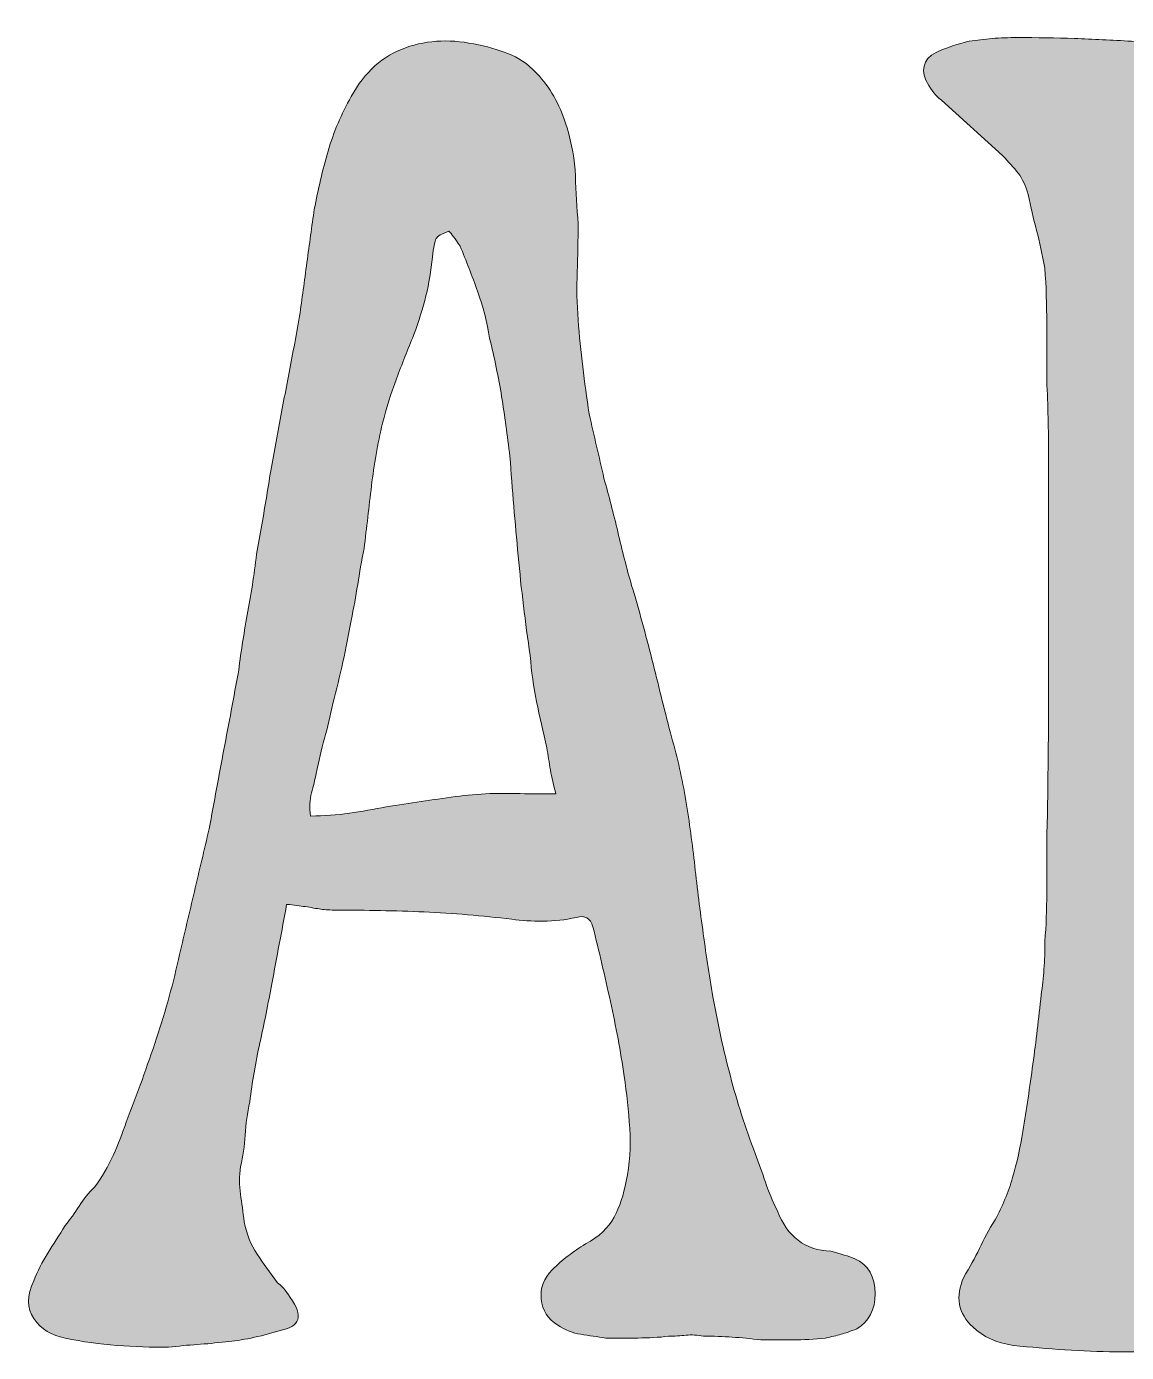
# Model space of a CAD drawing. Header units: inches. Extents: x 0.13 to 5.87, y -5.52 to -0.43.
# Drawn here: x 2.261 to 3, y -2.872 to -1.982 of the extents above; entities that cross this region are included whole.
import ezdxf

# ---------------------------------------------------------------- set-up
doc = ezdxf.new("R2010")
doc.units = ezdxf.units.IN
doc.header["$MEASUREMENT"] = 0
doc.layers.add('Layer 1', color=7, linetype='Continuous')

# ---------------------------------------------------------------- blocks, each defined once
blk = doc.blocks.new('block 4')
at = {"layer": 'Layer 1', "true_color": 0x231f20}
h = blk.add_hatch(color=250, dxfattribs=at)
h.dxf.hatch_style = 2
edge = h.paths.add_edge_path()
edge.add_spline(control_points=[(3.03027, -2.22319), (3.02944, -2.22734), (3.02901, -2.23353), (3.02901, -2.24178), (3.02901, -2.27814), (3.02901, -2.31427), (3.02901, -2.3502), (3.02901, -2.38614), (3.02944, -2.42228), (3.03027, -2.45863), (3.03027, -2.48259), (3.03088, -2.50613), (3.03211, -2.52925), (3.03337, -2.55239), (3.03479, -2.57593), (3.03645, -2.59988), (3.03645, -2.60815), (3.03666, -2.61619), (3.03709, -2.62404), (3.03749, -2.63191), (3.03728, -2.64036), (3.03645, -2.64944), (3.03562, -2.65936), (3.03602, -2.66908), (3.0377, -2.67856), (3.03933, -2.68807), (3.04099, -2.69777), (3.04265, -2.70767), (3.04431, -2.72174), (3.04637, -2.73537), (3.04886, -2.74856), (3.05132, -2.7618), (3.0538, -2.77541), (3.05629, -2.78945), (3.05792, -2.79442), (3.06041, -2.79814), (3.06372, -2.8006), (3.06784, -2.80475), (3.07239, -2.80908), (3.07734, -2.81362), (3.08231, -2.81817), (3.08683, -2.8225), (3.09098, -2.82662), (3.09509, -2.83077), (3.09798, -2.83406), (3.09964, -2.83654), (3.10461, -2.84398), (3.10379, -2.85061), (3.09718, -2.85636), (3.09138, -2.8605), (3.0856, -2.86318), (3.07982, -2.86441), (3.07405, -2.86567), (3.06824, -2.86671), (3.06247, -2.86751), (3.03851, -2.87083), (3.01519, -2.87227), (2.99248, -2.87184), (2.96975, -2.87144), (2.9468, -2.87), (2.9237, -2.86751), (2.91212, -2.86588), (2.90305, -2.86176), (2.89645, -2.85513), (2.88653, -2.84604), (2.88447, -2.83488), (2.89024, -2.82167), (2.89436, -2.81507), (2.89786, -2.80865), (2.90078, -2.80247), (2.90367, -2.79627), (2.90717, -2.78988), (2.91132, -2.78327), (2.91626, -2.77418), (2.92017, -2.76468), (2.92308, -2.75476), (2.92597, -2.74484), (2.92822, -2.73452), (2.9299, -2.72379), (2.93236, -2.70893), (2.93464, -2.69384), (2.93672, -2.67856), (2.93875, -2.66329), (2.94063, -2.64779), (2.94228, -2.63209), (2.94309, -2.62633), (2.94373, -2.62054), (2.94416, -2.61475), (2.94456, -2.60897), (2.94477, -2.60278), (2.94477, -2.59616), (2.94557, -2.58544), (2.946, -2.57469), (2.946, -2.56394), (2.946, -2.55322), (2.946, -2.54206), (2.946, -2.53048), (2.9468, -2.4958), (2.94723, -2.4609), (2.94723, -2.42579), (2.94723, -2.39069), (2.94723, -2.35577), (2.94723, -2.32109), (2.94723, -2.30373), (2.94723, -2.2866), (2.94723, -2.26966), (2.94723, -2.25273), (2.9468, -2.236), (2.946, -2.21948), (2.946, -2.20627), (2.946, -2.19346), (2.946, -2.18106), (2.946, -2.16868), (2.94557, -2.15628), (2.94477, -2.14389), (2.94309, -2.13481), (2.94124, -2.12635), (2.93918, -2.1185), (2.93712, -2.11065), (2.93525, -2.1026), (2.93362, -2.09433), (2.93194, -2.08856), (2.92969, -2.0838), (2.9268, -2.08008), (2.92389, -2.07636), (2.92038, -2.07245), (2.91626, -2.06831), (2.91626, -2.06831), (2.87537, -2.03114), (2.87537, -2.03114), (2.87289, -2.0295), (2.87, -2.02618), (2.86671, -2.02122), (2.86091, -2.01131), (2.86256, -2.00388), (2.87166, -1.99892), (2.87909, -1.99563), (2.88653, -1.99315), (2.89396, -1.99148), (2.89891, -1.99067), (2.90407, -1.99005), (2.90944, -1.98962), (2.91482, -1.98922), (2.92038, -1.98901), (2.92619, -1.98901), (2.93937, -1.98901), (2.95221, -1.98922), (2.96459, -1.98962), (2.97697, -1.99005), (2.98978, -1.99067), (3.00299, -1.99148), (3.01457, -1.99148), (3.02529, -1.99315), (3.03522, -1.99644), (3.04514, -1.99976), (3.05503, -2.00388), (3.06495, -2.00884), (3.06495, -2.0105), (3.06576, -2.01131), (3.06744, -2.01131), (3.07651, -2.01793), (3.07691, -2.02454), (3.06867, -2.03114), (3.06204, -2.03609), (3.05629, -2.04105), (3.05132, -2.04601), (3.04637, -2.05096), (3.04265, -2.05716), (3.04016, -2.0646), (3.03273, -2.08194), (3.0323, -2.09928), (3.03893, -2.11664), (3.05049, -2.14224), (3.0633, -2.16662), (3.07734, -2.18974), (3.09138, -2.21287), (3.10542, -2.23642), (3.11948, -2.26037), (3.12938, -2.27689), (3.13909, -2.29342), (3.14861, -2.30994), (3.15807, -2.32646), (3.16738, -2.34298), (3.17647, -2.35949), (3.19214, -2.38594), (3.20744, -2.41196), (3.22231, -2.43755), (3.23718, -2.46317), (3.25288, -2.48878), (3.2694, -2.51438), (3.28096, -2.53339), (3.29272, -2.55217), (3.30473, -2.57076), (3.31669, -2.58935), (3.32888, -2.60815), (3.34126, -2.62713), (3.34209, -2.6288), (3.34292, -2.63045), (3.34375, -2.63209), (3.34455, -2.63376), (3.34581, -2.63541), (3.34747, -2.63705), (3.35158, -2.63045), (3.35386, -2.62426), (3.35429, -2.61847), (3.35469, -2.61269), (3.3553, -2.6065), (3.35613, -2.59988), (3.35862, -2.57262), (3.35985, -2.54578), (3.35985, -2.51933), (3.35985, -2.50446), (3.35942, -2.48959), (3.35862, -2.47473), (3.35779, -2.45986), (3.35656, -2.44541), (3.3549, -2.43136), (3.35324, -2.41485), (3.3518, -2.39874), (3.35057, -2.38304), (3.34934, -2.36735), (3.34747, -2.35124), (3.34498, -2.33471), (3.34332, -2.32316), (3.3423, -2.31117), (3.3419, -2.29878), (3.34148, -2.28639), (3.34169, -2.27442), (3.34252, -2.26284), (3.34332, -2.25046), (3.34394, -2.23828), (3.34436, -2.2263), (3.34477, -2.21433), (3.34581, -2.20255), (3.34747, -2.19098), (3.34912, -2.17611), (3.34974, -2.16125), (3.34934, -2.14638), (3.34891, -2.13151), (3.34747, -2.11664), (3.34498, -2.10177), (3.34083, -2.07203), (3.32765, -2.04808), (3.30535, -2.0299), (3.30037, -2.02494), (3.29665, -2.02082), (3.29419, -2.0175), (3.28508, -2.00842), (3.28633, -2.0014), (3.29791, -1.99644), (3.30781, -1.99067), (3.31939, -1.98653), (3.3326, -1.98405), (3.34912, -1.9824), (3.36522, -1.98157), (3.38092, -1.98157), (3.39659, -1.98157), (3.41232, -1.98323), (3.42802, -1.98653), (3.43957, -1.98901), (3.44949, -1.99294), (3.45775, -1.9983), (3.46599, -2.00368), (3.47219, -2.01214), (3.47634, -2.02371), (3.48209, -2.03693), (3.47963, -2.04724), (3.46891, -2.05467), (3.46476, -2.05882), (3.46, -2.06211), (3.45465, -2.0646), (3.44928, -2.06707), (3.44411, -2.06954), (3.43917, -2.07203), (3.43834, -2.07286), (3.43625, -2.0741), (3.43296, -2.07575), (3.41478, -2.08484), (3.40571, -2.09928), (3.40571, -2.11911), (3.40571, -2.1282), (3.40571, -2.13708), (3.40571, -2.14575), (3.40571, -2.15443), (3.40611, -2.16332), (3.40694, -2.1724), (3.4086, -2.18892), (3.40983, -2.20522), (3.41066, -2.22134), (3.41146, -2.23745), (3.41189, -2.25376), (3.41189, -2.27028), (3.41189, -2.27028), (3.41189, -2.73369), (3.41189, -2.73369), (3.41189, -2.74444), (3.41232, -2.75476), (3.41315, -2.76468), (3.41395, -2.77458), (3.41644, -2.7845), (3.42058, -2.79442), (3.42221, -2.79937), (3.4243, -2.80432), (3.42676, -2.80929), (3.42925, -2.81424), (3.43173, -2.81919), (3.43419, -2.82416), (3.43502, -2.82582), (3.43585, -2.82766), (3.43668, -2.82972), (3.43748, -2.83181), (3.43874, -2.83406), (3.4404, -2.83654), (3.44863, -2.85307), (3.44411, -2.86339), (3.42676, -2.86751), (3.42261, -2.86834), (3.41809, -2.86898), (3.41315, -2.86938), (3.40817, -2.86981), (3.40363, -2.87), (3.39951, -2.87), (3.39207, -2.87), (3.38464, -2.86981), (3.3772, -2.86938), (3.36977, -2.86898), (3.36234, -2.86834), (3.3549, -2.86751), (3.33672, -2.86588), (3.32102, -2.86133), (3.30781, -2.8539), (3.29871, -2.84892), (3.29211, -2.8417), (3.28799, -2.83221), (3.28384, -2.82272), (3.28304, -2.81258), (3.2855, -2.80186), (3.28716, -2.79359), (3.29005, -2.78595), (3.29419, -2.77891), (3.29831, -2.77191), (3.30243, -2.76468), (3.30658, -2.75725), (3.32062, -2.73246), (3.32102, -2.7081), (3.30781, -2.68414), (3.29377, -2.65936), (3.27973, -2.63457), (3.26569, -2.60979), (3.25162, -2.58501), (3.23718, -2.56022), (3.22231, -2.53544), (3.20744, -2.51067), (3.19236, -2.48588), (3.17709, -2.4611), (3.16179, -2.43632), (3.14591, -2.41196), (3.12938, -2.388), (3.11285, -2.36156), (3.09697, -2.33514), (3.0817, -2.30869), (3.0664, -2.28227), (3.05132, -2.25583), (3.03645, -2.22939), (3.03645, -2.22939), (3.03273, -2.22195), (3.03273, -2.22195), (3.03107, -2.22195), (3.03027, -2.22238), (3.03027, -2.22319)], knot_values=[0, 0, 0, 0, 1, 1, 1, 2, 2, 2, 3, 3, 3, 4, 4, 4, 5, 5, 5, 6, 6, 6, 7, 7, 7, 8, 8, 8, 9, 9, 9, 10, 10, 10, 11, 11, 11, 12, 12, 12, 13, 13, 13, 14, 14, 14, 15, 15, 15, 16, 16, 16, 17, 17, 17, 18, 18, 18, 19, 19, 19, 20, 20, 20, 21, 21, 21, 22, 22, 22, 23, 23, 23, 24, 24, 24, 25, 25, 25, 26, 26, 26, 27, 27, 27, 28, 28, 28, 29, 29, 29, 30, 30, 30, 31, 31, 31, 32, 32, 32, 33, 33, 33, 34, 34, 34, 35, 35, 35, 36, 36, 36, 37, 37, 37, 38, 38, 38, 39, 39, 39, 40, 40, 40, 41, 41, 41, 42, 42, 42, 43, 43, 43, 44, 44, 44, 45, 45, 45, 46, 46, 46, 47, 47, 47, 48, 48, 48, 49, 49, 49, 50, 50, 50, 51, 51, 51, 52, 52, 52, 53, 53, 53, 54, 54, 54, 55, 55, 55, 56, 56, 56, 57, 57, 57, 58, 58, 58, 59, 59, 59, 60, 60, 60, 61, 61, 61, 62, 62, 62, 63, 63, 63, 64, 64, 64, 65, 65, 65, 66, 66, 66, 67, 67, 67, 68, 68, 68, 69, 69, 69, 70, 70, 70, 71, 71, 71, 72, 72, 72, 73, 73, 73, 74, 74, 74, 75, 75, 75, 76, 76, 76, 77, 77, 77, 78, 78, 78, 79, 79, 79, 80, 80, 80, 81, 81, 81, 82, 82, 82, 83, 83, 83, 84, 84, 84, 85, 85, 85, 86, 86, 86, 87, 87, 87, 88, 88, 88, 89, 89, 89, 90, 90, 90, 91, 91, 91, 92, 92, 92, 93, 93, 93, 94, 94, 94, 95, 95, 95, 96, 96, 96, 97, 97, 97, 98, 98, 98, 99, 99, 99, 100, 100, 100, 101, 101, 101, 102, 102, 102, 103, 103, 103, 104, 104, 104, 105, 105, 105, 106, 106, 106, 107, 107, 107, 108, 108, 108, 109, 109, 109, 110, 110, 110, 111, 111, 111, 112, 112, 112, 113, 113, 113, 114, 114, 114, 115, 115, 115, 116, 116, 116, 117, 117, 117, 118, 118, 118, 119, 119, 119, 120, 120, 120, 121, 121, 121, 122, 122, 122, 123, 123, 123, 123], degree=3, periodic=1)
h = blk.add_hatch(color=250, dxfattribs=at)
h.dxf.hatch_style = 2
edge = h.paths.add_edge_path()
edge.add_spline(control_points=[(2.43551, -2.57137), (2.43382, -2.58048), (2.43219, -2.58935), (2.43053, -2.59802), (2.42888, -2.60669), (2.42724, -2.61558), (2.42559, -2.62466), (2.4231, -2.63788), (2.42042, -2.65111), (2.41754, -2.66431), (2.41462, -2.67753), (2.41237, -2.69077), (2.41072, -2.70395), (2.40906, -2.71139), (2.40802, -2.71882), (2.40761, -2.72626), (2.40719, -2.73369), (2.40617, -2.74072), (2.40451, -2.74733), (2.40368, -2.75396), (2.40368, -2.76014), (2.40451, -2.76591), (2.40534, -2.77169), (2.40617, -2.7779), (2.407, -2.7845), (2.40866, -2.79276), (2.41152, -2.79999), (2.41566, -2.80619), (2.41981, -2.81237), (2.42436, -2.81879), (2.4293, -2.82539), (2.43179, -2.82705), (2.43468, -2.83034), (2.43797, -2.83531), (2.44706, -2.84769), (2.44457, -2.85513), (2.43053, -2.85762), (2.41732, -2.86176), (2.40534, -2.86422), (2.39462, -2.86505), (2.38799, -2.86588), (2.38159, -2.86649), (2.37542, -2.8669), (2.36921, -2.86732), (2.36279, -2.86794), (2.35619, -2.86877), (2.34461, -2.86877), (2.33306, -2.86834), (2.3215, -2.86751), (2.30992, -2.86671), (2.29837, -2.86505), (2.28682, -2.86256), (2.2777, -2.86091), (2.27069, -2.85657), (2.26574, -2.84954), (2.2608, -2.84253), (2.2608, -2.83406), (2.26574, -2.82416), (2.26823, -2.81756), (2.27133, -2.81135), (2.27505, -2.80557), (2.27877, -2.7998), (2.28267, -2.79359), (2.28682, -2.78699), (2.29011, -2.78284), (2.29321, -2.77851), (2.2961, -2.77396), (2.29899, -2.76944), (2.30249, -2.76511), (2.30663, -2.76097), (2.31158, -2.75436), (2.31573, -2.74733), (2.31902, -2.73989), (2.3223, -2.73246), (2.32522, -2.72502), (2.32771, -2.71759), (2.33514, -2.6986), (2.34196, -2.6798), (2.34814, -2.66122), (2.35434, -2.64263), (2.35948, -2.62384), (2.36362, -2.60483), (2.36691, -2.5908), (2.37023, -2.57676), (2.37354, -2.56271), (2.37683, -2.54867), (2.38015, -2.53463), (2.38347, -2.52058), (2.38676, -2.50242), (2.39007, -2.48465), (2.39336, -2.46729), (2.39665, -2.44995), (2.39997, -2.43219), (2.40328, -2.41402), (2.40494, -2.40081), (2.407, -2.38758), (2.40949, -2.37436), (2.41195, -2.36116), (2.41401, -2.34752), (2.41566, -2.33347), (2.41815, -2.32027), (2.42042, -2.30726), (2.42248, -2.29444), (2.42454, -2.28164), (2.42682, -2.26863), (2.4293, -2.25541), (2.43179, -2.24221), (2.43425, -2.2292), (2.43674, -2.21638), (2.43922, -2.20358), (2.44169, -2.19017), (2.44417, -2.17611), (2.44583, -2.16455), (2.44746, -2.15257), (2.44912, -2.14017), (2.45078, -2.12779), (2.45241, -2.11582), (2.45409, -2.10424), (2.45655, -2.09103), (2.45966, -2.07802), (2.46337, -2.06521), (2.46709, -2.05241), (2.47225, -2.04023), (2.47886, -2.02865), (2.48795, -2.01214), (2.50012, -2.0012), (2.51542, -1.99583), (2.53069, -1.99047), (2.54703, -1.98984), (2.56435, -1.99397), (2.57262, -1.99563), (2.58005, -1.9979), (2.58666, -2.00077), (2.59326, -2.00368), (2.59947, -2.00842), (2.60524, -2.01503), (2.61351, -2.02412), (2.61969, -2.03569), (2.62383, -2.04973), (2.62712, -2.06046), (2.62899, -2.07122), (2.62942, -2.08194), (2.62982, -2.09269), (2.63044, -2.10343), (2.63127, -2.11415), (2.63127, -2.1249), (2.63105, -2.13564), (2.63065, -2.14638), (2.63022, -2.15711), (2.63044, -2.16786), (2.63127, -2.17859), (2.63209, -2.18934), (2.63314, -2.19986), (2.63437, -2.21018), (2.63562, -2.22052), (2.63704, -2.23106), (2.6387, -2.24178), (2.64036, -2.24922), (2.64199, -2.25645), (2.64367, -2.26347), (2.64531, -2.27049), (2.64696, -2.27771), (2.64862, -2.28514), (2.65191, -2.29672), (2.65501, -2.30869), (2.65793, -2.32109), (2.66079, -2.33347), (2.66389, -2.34546), (2.66721, -2.35702), (2.67216, -2.37354), (2.6767, -2.39007), (2.68085, -2.40658), (2.68496, -2.42311), (2.68908, -2.43963), (2.69323, -2.45614), (2.69735, -2.47019), (2.70066, -2.48445), (2.70315, -2.49889), (2.70561, -2.51336), (2.70767, -2.52801), (2.70933, -2.54288), (2.71099, -2.55775), (2.71283, -2.57283), (2.71492, -2.5881), (2.71698, -2.6034), (2.71925, -2.61847), (2.72174, -2.63334), (2.72503, -2.65151), (2.72896, -2.66927), (2.7335, -2.68662), (2.73802, -2.70395), (2.74361, -2.72131), (2.75022, -2.73866), (2.7527, -2.74527), (2.75498, -2.75166), (2.75704, -2.75787), (2.7591, -2.76404), (2.7618, -2.77046), (2.76509, -2.77707), (2.77169, -2.79442), (2.78367, -2.80352), (2.80103, -2.80432), (2.80763, -2.806), (2.81298, -2.80763), (2.81713, -2.80929), (2.82622, -2.81344), (2.83077, -2.82127), (2.83077, -2.83283), (2.83077, -2.84358), (2.82662, -2.85141), (2.81839, -2.85636), (2.81424, -2.85804), (2.81074, -2.85927), (2.80785, -2.86008), (2.80493, -2.86091), (2.80143, -2.86176), (2.79731, -2.86256), (2.78988, -2.86339), (2.78263, -2.86379), (2.77562, -2.86379), (2.76859, -2.86379), (2.76137, -2.86379), (2.75393, -2.86379), (2.74733, -2.86299), (2.74094, -2.86238), (2.73473, -2.86195), (2.72856, -2.86155), (2.72214, -2.86133), (2.71553, -2.86133), (2.71139, -2.8605), (2.70748, -2.86029), (2.70377, -2.86069), (2.70005, -2.86112), (2.69612, -2.86133), (2.692, -2.86133), (2.68537, -2.86216), (2.67855, -2.86256), (2.67154, -2.86256), (2.66451, -2.86256), (2.65729, -2.86256), (2.64985, -2.86256), (2.64408, -2.86176), (2.63849, -2.86091), (2.63314, -2.86008), (2.62776, -2.85927), (2.6226, -2.85719), (2.61765, -2.8539), (2.61102, -2.84975), (2.6073, -2.84398), (2.6065, -2.83654), (2.60567, -2.82911), (2.60813, -2.8225), (2.61394, -2.81673), (2.61723, -2.81344), (2.62076, -2.81033), (2.62447, -2.80742), (2.62819, -2.80453), (2.63209, -2.80186), (2.63624, -2.79937), (2.64531, -2.79442), (2.65172, -2.78843), (2.65544, -2.7814), (2.65916, -2.77439), (2.66183, -2.76634), (2.66349, -2.75725), (2.66598, -2.74567), (2.66678, -2.7339), (2.66598, -2.72192), (2.66515, -2.70997), (2.66389, -2.6982), (2.66226, -2.68662), (2.65977, -2.6701), (2.65667, -2.65337), (2.65295, -2.63643), (2.64924, -2.61951), (2.64531, -2.60278), (2.64119, -2.58624), (2.63953, -2.58048), (2.63581, -2.57841), (2.63004, -2.58005), (2.6226, -2.58172), (2.61517, -2.58253), (2.60773, -2.58253), (2.6003, -2.58253), (2.59326, -2.58212), (2.58666, -2.5813), (2.56684, -2.57881), (2.54721, -2.57716), (2.52782, -2.57633), (2.50838, -2.57552), (2.48878, -2.57509), (2.46896, -2.57509), (2.46482, -2.57509), (2.46131, -2.5749), (2.45843, -2.57448), (2.45551, -2.57407), (2.45201, -2.57345), (2.44789, -2.57262), (2.44623, -2.57262), (2.44436, -2.57243), (2.44233, -2.572), (2.44024, -2.57159), (2.43797, -2.57137), (2.43551, -2.57137)], knot_values=[0, 0, 0, 0, 1, 1, 1, 2, 2, 2, 3, 3, 3, 4, 4, 4, 5, 5, 5, 6, 6, 6, 7, 7, 7, 8, 8, 8, 9, 9, 9, 10, 10, 10, 11, 11, 11, 12, 12, 12, 13, 13, 13, 14, 14, 14, 15, 15, 15, 16, 16, 16, 17, 17, 17, 18, 18, 18, 19, 19, 19, 20, 20, 20, 21, 21, 21, 22, 22, 22, 23, 23, 23, 24, 24, 24, 25, 25, 25, 26, 26, 26, 27, 27, 27, 28, 28, 28, 29, 29, 29, 30, 30, 30, 31, 31, 31, 32, 32, 32, 33, 33, 33, 34, 34, 34, 35, 35, 35, 36, 36, 36, 37, 37, 37, 38, 38, 38, 39, 39, 39, 40, 40, 40, 41, 41, 41, 42, 42, 42, 43, 43, 43, 44, 44, 44, 45, 45, 45, 46, 46, 46, 47, 47, 47, 48, 48, 48, 49, 49, 49, 50, 50, 50, 51, 51, 51, 52, 52, 52, 53, 53, 53, 54, 54, 54, 55, 55, 55, 56, 56, 56, 57, 57, 57, 58, 58, 58, 59, 59, 59, 60, 60, 60, 61, 61, 61, 62, 62, 62, 63, 63, 63, 64, 64, 64, 65, 65, 65, 66, 66, 66, 67, 67, 67, 68, 68, 68, 69, 69, 69, 70, 70, 70, 71, 71, 71, 72, 72, 72, 73, 73, 73, 74, 74, 74, 75, 75, 75, 76, 76, 76, 77, 77, 77, 78, 78, 78, 79, 79, 79, 80, 80, 80, 81, 81, 81, 82, 82, 82, 83, 83, 83, 84, 84, 84, 85, 85, 85, 86, 86, 86, 87, 87, 87, 88, 88, 88, 89, 89, 89, 90, 90, 90, 91, 91, 91, 92, 92, 92, 93, 93, 93, 94, 94, 94, 95, 95, 95, 96, 96, 96, 97, 97, 97, 98, 98, 98, 99, 99, 99, 100, 100, 100, 101, 101, 101, 101], degree=3, periodic=1)
edge = h.paths.add_edge_path()
edge.add_spline(control_points=[(2.6164, -2.49703), (2.61474, -2.49127), (2.61351, -2.48588), (2.61268, -2.48093), (2.61185, -2.47597), (2.61102, -2.47101), (2.61022, -2.46606), (2.60773, -2.45532), (2.60546, -2.44499), (2.6034, -2.43508), (2.60131, -2.42517), (2.59987, -2.41485), (2.59907, -2.4041), (2.59575, -2.38179), (2.59305, -2.35949), (2.59102, -2.33719), (2.58893, -2.31488), (2.58709, -2.29258), (2.58543, -2.27028), (2.58377, -2.25625), (2.5819, -2.24282), (2.57987, -2.23001), (2.57778, -2.21722), (2.57508, -2.20421), (2.57179, -2.19098), (2.57013, -2.18025), (2.56746, -2.16972), (2.56374, -2.15939), (2.56002, -2.14906), (2.55609, -2.13894), (2.55197, -2.12902), (2.54866, -2.12407), (2.5462, -2.12077), (2.54454, -2.11911), (2.53959, -2.12077), (2.53668, -2.12243), (2.53587, -2.12407), (2.53504, -2.12573), (2.53419, -2.12986), (2.53339, -2.13645), (2.53256, -2.14556), (2.53111, -2.15423), (2.52905, -2.16248), (2.52697, -2.17075), (2.52429, -2.17942), (2.521, -2.1885), (2.51686, -2.19842), (2.51295, -2.20833), (2.50924, -2.21823), (2.50552, -2.22816), (2.50242, -2.23806), (2.49993, -2.24797), (2.49661, -2.26203), (2.49415, -2.27607), (2.4925, -2.29011), (2.49084, -2.30416), (2.48918, -2.3182), (2.48755, -2.33224), (2.48586, -2.3405), (2.48445, -2.34855), (2.48322, -2.3564), (2.48196, -2.36425), (2.48052, -2.37231), (2.47886, -2.38056), (2.4772, -2.38966), (2.47535, -2.39895), (2.4733, -2.40844), (2.47121, -2.41795), (2.46896, -2.42724), (2.46648, -2.43632), (2.46482, -2.44459), (2.46295, -2.45242), (2.46091, -2.45986), (2.45883, -2.46729), (2.45698, -2.47515), (2.45532, -2.4834), (2.45449, -2.48755), (2.45348, -2.49188), (2.45222, -2.49641), (2.45099, -2.50096), (2.45078, -2.50613), (2.45161, -2.5119), (2.4607, -2.5119), (2.46936, -2.51128), (2.47763, -2.51004), (2.48586, -2.50881), (2.49415, -2.50736), (2.50242, -2.50571), (2.51809, -2.50323), (2.53357, -2.50096), (2.54887, -2.49889), (2.56414, -2.49684), (2.57965, -2.49621), (2.59535, -2.49703), (2.59535, -2.49703), (2.6164, -2.49703), (2.6164, -2.49703)], knot_values=[0, 0, 0, 0, 1, 1, 1, 2, 2, 2, 3, 3, 3, 4, 4, 4, 5, 5, 5, 6, 6, 6, 7, 7, 7, 8, 8, 8, 9, 9, 9, 10, 10, 10, 11, 11, 11, 12, 12, 12, 13, 13, 13, 14, 14, 14, 15, 15, 15, 16, 16, 16, 17, 17, 17, 18, 18, 18, 19, 19, 19, 20, 20, 20, 21, 21, 21, 22, 22, 22, 23, 23, 23, 24, 24, 24, 25, 25, 25, 26, 26, 26, 27, 27, 27, 28, 28, 28, 29, 29, 29, 30, 30, 30, 31, 31, 31, 32, 32, 32, 32], degree=3, periodic=1)
at = {"layer": 'Layer 1', "lineweight": 0}
for points, knots in [([(3.03027, -2.22319), (3.02944, -2.22734), (3.02901, -2.23353), (3.02901, -2.24178), (3.02901, -2.27814), (3.02901, -2.31427), (3.02901, -2.3502), (3.02901, -2.38614), (3.02944, -2.42228), (3.03027, -2.45863), (3.03027, -2.48259), (3.03088, -2.50613), (3.03211, -2.52925), (3.03337, -2.55239), (3.03479, -2.57593), (3.03645, -2.59988), (3.03645, -2.60815), (3.03666, -2.61619), (3.03709, -2.62404), (3.03749, -2.63191), (3.03728, -2.64036), (3.03645, -2.64944), (3.03562, -2.65936), (3.03602, -2.66908), (3.0377, -2.67856), (3.03933, -2.68807), (3.04099, -2.69777), (3.04265, -2.70767), (3.04431, -2.72174), (3.04637, -2.73537), (3.04886, -2.74856), (3.05132, -2.7618), (3.0538, -2.77541), (3.05629, -2.78945), (3.05792, -2.79442), (3.06041, -2.79814), (3.06372, -2.8006), (3.06784, -2.80475), (3.07239, -2.80908), (3.07734, -2.81362), (3.08231, -2.81817), (3.08683, -2.8225), (3.09098, -2.82662), (3.09509, -2.83077), (3.09798, -2.83406), (3.09964, -2.83654), (3.10461, -2.84398), (3.10379, -2.85061), (3.09718, -2.85636), (3.09138, -2.8605), (3.0856, -2.86318), (3.07982, -2.86441), (3.07405, -2.86567), (3.06824, -2.86671), (3.06247, -2.86751), (3.03851, -2.87083), (3.01519, -2.87227), (2.99248, -2.87184), (2.96975, -2.87144), (2.9468, -2.87), (2.9237, -2.86751), (2.91212, -2.86588), (2.90305, -2.86176), (2.89645, -2.85513), (2.88653, -2.84604), (2.88447, -2.83488), (2.89024, -2.82167), (2.89436, -2.81507), (2.89786, -2.80865), (2.90078, -2.80247), (2.90367, -2.79627), (2.90717, -2.78988), (2.91132, -2.78327), (2.91626, -2.77418), (2.92017, -2.76468), (2.92308, -2.75476), (2.92597, -2.74484), (2.92822, -2.73452), (2.9299, -2.72379), (2.93236, -2.70893), (2.93464, -2.69384), (2.93672, -2.67856), (2.93875, -2.66329), (2.94063, -2.64779), (2.94228, -2.63209), (2.94309, -2.62633), (2.94373, -2.62054), (2.94416, -2.61475), (2.94456, -2.60897), (2.94477, -2.60278), (2.94477, -2.59616), (2.94557, -2.58544), (2.946, -2.57469), (2.946, -2.56394), (2.946, -2.55322), (2.946, -2.54206), (2.946, -2.53048), (2.9468, -2.4958), (2.94723, -2.4609), (2.94723, -2.42579), (2.94723, -2.39069), (2.94723, -2.35577), (2.94723, -2.32109), (2.94723, -2.30373), (2.94723, -2.2866), (2.94723, -2.26966), (2.94723, -2.25273), (2.9468, -2.236), (2.946, -2.21948), (2.946, -2.20627), (2.946, -2.19346), (2.946, -2.18106), (2.946, -2.16868), (2.94557, -2.15628), (2.94477, -2.14389), (2.94309, -2.13481), (2.94124, -2.12635), (2.93918, -2.1185), (2.93712, -2.11065), (2.93525, -2.1026), (2.93362, -2.09433), (2.93194, -2.08856), (2.92969, -2.0838), (2.9268, -2.08008), (2.92389, -2.07636), (2.92038, -2.07245), (2.91626, -2.06831), (2.91626, -2.06831), (2.87537, -2.03114), (2.87537, -2.03114), (2.87289, -2.0295), (2.87, -2.02618), (2.86671, -2.02122), (2.86091, -2.01131), (2.86256, -2.00388), (2.87166, -1.99892), (2.87909, -1.99563), (2.88653, -1.99315), (2.89396, -1.99148), (2.89891, -1.99067), (2.90407, -1.99005), (2.90944, -1.98962), (2.91482, -1.98922), (2.92038, -1.98901), (2.92619, -1.98901), (2.93937, -1.98901), (2.95221, -1.98922), (2.96459, -1.98962), (2.97697, -1.99005), (2.98978, -1.99067), (3.00299, -1.99148), (3.01457, -1.99148), (3.02529, -1.99315), (3.03522, -1.99644), (3.04514, -1.99976), (3.05503, -2.00388), (3.06495, -2.00884), (3.06495, -2.0105), (3.06576, -2.01131), (3.06744, -2.01131), (3.07651, -2.01793), (3.07691, -2.02454), (3.06867, -2.03114), (3.06204, -2.03609), (3.05629, -2.04105), (3.05132, -2.04601), (3.04637, -2.05096), (3.04265, -2.05716), (3.04016, -2.0646), (3.03273, -2.08194), (3.0323, -2.09928), (3.03893, -2.11664), (3.05049, -2.14224), (3.0633, -2.16662), (3.07734, -2.18974), (3.09138, -2.21287), (3.10542, -2.23642), (3.11948, -2.26037), (3.12938, -2.27689), (3.13909, -2.29342), (3.14861, -2.30994), (3.15807, -2.32646), (3.16738, -2.34298), (3.17647, -2.35949), (3.19214, -2.38594), (3.20744, -2.41196), (3.22231, -2.43755), (3.23718, -2.46317), (3.25288, -2.48878), (3.2694, -2.51438), (3.28096, -2.53339), (3.29272, -2.55217), (3.30473, -2.57076), (3.31669, -2.58935), (3.32888, -2.60815), (3.34126, -2.62713), (3.34209, -2.6288), (3.34292, -2.63045), (3.34375, -2.63209), (3.34455, -2.63376), (3.34581, -2.63541), (3.34747, -2.63705), (3.35158, -2.63045), (3.35386, -2.62426), (3.35429, -2.61847), (3.35469, -2.61269), (3.3553, -2.6065), (3.35613, -2.59988), (3.35862, -2.57262), (3.35985, -2.54578), (3.35985, -2.51933), (3.35985, -2.50446), (3.35942, -2.48959), (3.35862, -2.47473), (3.35779, -2.45986), (3.35656, -2.44541), (3.3549, -2.43136), (3.35324, -2.41485), (3.3518, -2.39874), (3.35057, -2.38304), (3.34934, -2.36735), (3.34747, -2.35124), (3.34498, -2.33471), (3.34332, -2.32316), (3.3423, -2.31117), (3.3419, -2.29878), (3.34148, -2.28639), (3.34169, -2.27442), (3.34252, -2.26284), (3.34332, -2.25046), (3.34394, -2.23828), (3.34436, -2.2263), (3.34477, -2.21433), (3.34581, -2.20255), (3.34747, -2.19098), (3.34912, -2.17611), (3.34974, -2.16125), (3.34934, -2.14638), (3.34891, -2.13151), (3.34747, -2.11664), (3.34498, -2.10177), (3.34083, -2.07203), (3.32765, -2.04808), (3.30535, -2.0299), (3.30037, -2.02494), (3.29665, -2.02082), (3.29419, -2.0175), (3.28508, -2.00842), (3.28633, -2.0014), (3.29791, -1.99644), (3.30781, -1.99067), (3.31939, -1.98653), (3.3326, -1.98405), (3.34912, -1.9824), (3.36522, -1.98157), (3.38092, -1.98157), (3.39659, -1.98157), (3.41232, -1.98323), (3.42802, -1.98653), (3.43957, -1.98901), (3.44949, -1.99294), (3.45775, -1.9983), (3.46599, -2.00368), (3.47219, -2.01214), (3.47634, -2.02371), (3.48209, -2.03693), (3.47963, -2.04724), (3.46891, -2.05467), (3.46476, -2.05882), (3.46, -2.06211), (3.45465, -2.0646), (3.44928, -2.06707), (3.44411, -2.06954), (3.43917, -2.07203), (3.43834, -2.07286), (3.43625, -2.0741), (3.43296, -2.07575), (3.41478, -2.08484), (3.40571, -2.09928), (3.40571, -2.11911), (3.40571, -2.1282), (3.40571, -2.13708), (3.40571, -2.14575), (3.40571, -2.15443), (3.40611, -2.16332), (3.40694, -2.1724), (3.4086, -2.18892), (3.40983, -2.20522), (3.41066, -2.22134), (3.41146, -2.23745), (3.41189, -2.25376), (3.41189, -2.27028), (3.41189, -2.27028), (3.41189, -2.73369), (3.41189, -2.73369), (3.41189, -2.74444), (3.41232, -2.75476), (3.41315, -2.76468), (3.41395, -2.77458), (3.41644, -2.7845), (3.42058, -2.79442), (3.42221, -2.79937), (3.4243, -2.80432), (3.42676, -2.80929), (3.42925, -2.81424), (3.43173, -2.81919), (3.43419, -2.82416), (3.43502, -2.82582), (3.43585, -2.82766), (3.43668, -2.82972), (3.43748, -2.83181), (3.43874, -2.83406), (3.4404, -2.83654), (3.44863, -2.85307), (3.44411, -2.86339), (3.42676, -2.86751), (3.42261, -2.86834), (3.41809, -2.86898), (3.41315, -2.86938), (3.40817, -2.86981), (3.40363, -2.87), (3.39951, -2.87), (3.39207, -2.87), (3.38464, -2.86981), (3.3772, -2.86938), (3.36977, -2.86898), (3.36234, -2.86834), (3.3549, -2.86751), (3.33672, -2.86588), (3.32102, -2.86133), (3.30781, -2.8539), (3.29871, -2.84892), (3.29211, -2.8417), (3.28799, -2.83221), (3.28384, -2.82272), (3.28304, -2.81258), (3.2855, -2.80186), (3.28716, -2.79359), (3.29005, -2.78595), (3.29419, -2.77891), (3.29831, -2.77191), (3.30243, -2.76468), (3.30658, -2.75725), (3.32062, -2.73246), (3.32102, -2.7081), (3.30781, -2.68414), (3.29377, -2.65936), (3.27973, -2.63457), (3.26569, -2.60979), (3.25162, -2.58501), (3.23718, -2.56022), (3.22231, -2.53544), (3.20744, -2.51067), (3.19236, -2.48588), (3.17709, -2.4611), (3.16179, -2.43632), (3.14591, -2.41196), (3.12938, -2.388), (3.11285, -2.36156), (3.09697, -2.33514), (3.0817, -2.30869), (3.0664, -2.28227), (3.05132, -2.25583), (3.03645, -2.22939), (3.03645, -2.22939), (3.03273, -2.22195), (3.03273, -2.22195), (3.03107, -2.22195), (3.03027, -2.22238), (3.03027, -2.22319)], [0, 0, 0, 0, 1, 1, 1, 2, 2, 2, 3, 3, 3, 4, 4, 4, 5, 5, 5, 6, 6, 6, 7, 7, 7, 8, 8, 8, 9, 9, 9, 10, 10, 10, 11, 11, 11, 12, 12, 12, 13, 13, 13, 14, 14, 14, 15, 15, 15, 16, 16, 16, 17, 17, 17, 18, 18, 18, 19, 19, 19, 20, 20, 20, 21, 21, 21, 22, 22, 22, 23, 23, 23, 24, 24, 24, 25, 25, 25, 26, 26, 26, 27, 27, 27, 28, 28, 28, 29, 29, 29, 30, 30, 30, 31, 31, 31, 32, 32, 32, 33, 33, 33, 34, 34, 34, 35, 35, 35, 36, 36, 36, 37, 37, 37, 38, 38, 38, 39, 39, 39, 40, 40, 40, 41, 41, 41, 42, 42, 42, 43, 43, 43, 44, 44, 44, 45, 45, 45, 46, 46, 46, 47, 47, 47, 48, 48, 48, 49, 49, 49, 50, 50, 50, 51, 51, 51, 52, 52, 52, 53, 53, 53, 54, 54, 54, 55, 55, 55, 56, 56, 56, 57, 57, 57, 58, 58, 58, 59, 59, 59, 60, 60, 60, 61, 61, 61, 62, 62, 62, 63, 63, 63, 64, 64, 64, 65, 65, 65, 66, 66, 66, 67, 67, 67, 68, 68, 68, 69, 69, 69, 70, 70, 70, 71, 71, 71, 72, 72, 72, 73, 73, 73, 74, 74, 74, 75, 75, 75, 76, 76, 76, 77, 77, 77, 78, 78, 78, 79, 79, 79, 80, 80, 80, 81, 81, 81, 82, 82, 82, 83, 83, 83, 84, 84, 84, 85, 85, 85, 86, 86, 86, 87, 87, 87, 88, 88, 88, 89, 89, 89, 90, 90, 90, 91, 91, 91, 92, 92, 92, 93, 93, 93, 94, 94, 94, 95, 95, 95, 96, 96, 96, 97, 97, 97, 98, 98, 98, 99, 99, 99, 100, 100, 100, 101, 101, 101, 102, 102, 102, 103, 103, 103, 104, 104, 104, 105, 105, 105, 106, 106, 106, 107, 107, 107, 108, 108, 108, 109, 109, 109, 110, 110, 110, 111, 111, 111, 112, 112, 112, 113, 113, 113, 114, 114, 114, 115, 115, 115, 116, 116, 116, 117, 117, 117, 118, 118, 118, 119, 119, 119, 120, 120, 120, 121, 121, 121, 122, 122, 122, 123, 123, 123, 123]), ([(2.43551, -2.57137), (2.43382, -2.58048), (2.43219, -2.58935), (2.43053, -2.59802), (2.42888, -2.60669), (2.42724, -2.61558), (2.42559, -2.62466), (2.4231, -2.63788), (2.42042, -2.65111), (2.41754, -2.66431), (2.41462, -2.67753), (2.41237, -2.69077), (2.41072, -2.70395), (2.40906, -2.71139), (2.40802, -2.71882), (2.40761, -2.72626), (2.40719, -2.73369), (2.40617, -2.74072), (2.40451, -2.74733), (2.40368, -2.75396), (2.40368, -2.76014), (2.40451, -2.76591), (2.40534, -2.77169), (2.40617, -2.7779), (2.407, -2.7845), (2.40866, -2.79276), (2.41152, -2.79999), (2.41566, -2.80619), (2.41981, -2.81237), (2.42436, -2.81879), (2.4293, -2.82539), (2.43179, -2.82705), (2.43468, -2.83034), (2.43797, -2.83531), (2.44706, -2.84769), (2.44457, -2.85513), (2.43053, -2.85762), (2.41732, -2.86176), (2.40534, -2.86422), (2.39462, -2.86505), (2.38799, -2.86588), (2.38159, -2.86649), (2.37542, -2.8669), (2.36921, -2.86732), (2.36279, -2.86794), (2.35619, -2.86877), (2.34461, -2.86877), (2.33306, -2.86834), (2.3215, -2.86751), (2.30992, -2.86671), (2.29837, -2.86505), (2.28682, -2.86256), (2.2777, -2.86091), (2.27069, -2.85657), (2.26574, -2.84954), (2.2608, -2.84253), (2.2608, -2.83406), (2.26574, -2.82416), (2.26823, -2.81756), (2.27133, -2.81135), (2.27505, -2.80557), (2.27877, -2.7998), (2.28267, -2.79359), (2.28682, -2.78699), (2.29011, -2.78284), (2.29321, -2.77851), (2.2961, -2.77396), (2.29899, -2.76944), (2.30249, -2.76511), (2.30663, -2.76097), (2.31158, -2.75436), (2.31573, -2.74733), (2.31902, -2.73989), (2.3223, -2.73246), (2.32522, -2.72502), (2.32771, -2.71759), (2.33514, -2.6986), (2.34196, -2.6798), (2.34814, -2.66122), (2.35434, -2.64263), (2.35948, -2.62384), (2.36362, -2.60483), (2.36691, -2.5908), (2.37023, -2.57676), (2.37354, -2.56271), (2.37683, -2.54867), (2.38015, -2.53463), (2.38347, -2.52058), (2.38676, -2.50242), (2.39007, -2.48465), (2.39336, -2.46729), (2.39665, -2.44995), (2.39997, -2.43219), (2.40328, -2.41402), (2.40494, -2.40081), (2.407, -2.38758), (2.40949, -2.37436), (2.41195, -2.36116), (2.41401, -2.34752), (2.41566, -2.33347), (2.41815, -2.32027), (2.42042, -2.30726), (2.42248, -2.29444), (2.42454, -2.28164), (2.42682, -2.26863), (2.4293, -2.25541), (2.43179, -2.24221), (2.43425, -2.2292), (2.43674, -2.21638), (2.43922, -2.20358), (2.44169, -2.19017), (2.44417, -2.17611), (2.44583, -2.16455), (2.44746, -2.15257), (2.44912, -2.14017), (2.45078, -2.12779), (2.45241, -2.11582), (2.45409, -2.10424), (2.45655, -2.09103), (2.45966, -2.07802), (2.46337, -2.06521), (2.46709, -2.05241), (2.47225, -2.04023), (2.47886, -2.02865), (2.48795, -2.01214), (2.50012, -2.0012), (2.51542, -1.99583), (2.53069, -1.99047), (2.54703, -1.98984), (2.56435, -1.99397), (2.57262, -1.99563), (2.58005, -1.9979), (2.58666, -2.00077), (2.59326, -2.00368), (2.59947, -2.00842), (2.60524, -2.01503), (2.61351, -2.02412), (2.61969, -2.03569), (2.62383, -2.04973), (2.62712, -2.06046), (2.62899, -2.07122), (2.62942, -2.08194), (2.62982, -2.09269), (2.63044, -2.10343), (2.63127, -2.11415), (2.63127, -2.1249), (2.63105, -2.13564), (2.63065, -2.14638), (2.63022, -2.15711), (2.63044, -2.16786), (2.63127, -2.17859), (2.63209, -2.18934), (2.63314, -2.19986), (2.63437, -2.21018), (2.63562, -2.22052), (2.63704, -2.23106), (2.6387, -2.24178), (2.64036, -2.24922), (2.64199, -2.25645), (2.64367, -2.26347), (2.64531, -2.27049), (2.64696, -2.27771), (2.64862, -2.28514), (2.65191, -2.29672), (2.65501, -2.30869), (2.65793, -2.32109), (2.66079, -2.33347), (2.66389, -2.34546), (2.66721, -2.35702), (2.67216, -2.37354), (2.6767, -2.39007), (2.68085, -2.40658), (2.68496, -2.42311), (2.68908, -2.43963), (2.69323, -2.45614), (2.69735, -2.47019), (2.70066, -2.48445), (2.70315, -2.49889), (2.70561, -2.51336), (2.70767, -2.52801), (2.70933, -2.54288), (2.71099, -2.55775), (2.71283, -2.57283), (2.71492, -2.5881), (2.71698, -2.6034), (2.71925, -2.61847), (2.72174, -2.63334), (2.72503, -2.65151), (2.72896, -2.66927), (2.7335, -2.68662), (2.73802, -2.70395), (2.74361, -2.72131), (2.75022, -2.73866), (2.7527, -2.74527), (2.75498, -2.75166), (2.75704, -2.75787), (2.7591, -2.76404), (2.7618, -2.77046), (2.76509, -2.77707), (2.77169, -2.79442), (2.78367, -2.80352), (2.80103, -2.80432), (2.80763, -2.806), (2.81298, -2.80763), (2.81713, -2.80929), (2.82622, -2.81344), (2.83077, -2.82127), (2.83077, -2.83283), (2.83077, -2.84358), (2.82662, -2.85141), (2.81839, -2.85636), (2.81424, -2.85804), (2.81074, -2.85927), (2.80785, -2.86008), (2.80493, -2.86091), (2.80143, -2.86176), (2.79731, -2.86256), (2.78988, -2.86339), (2.78263, -2.86379), (2.77562, -2.86379), (2.76859, -2.86379), (2.76137, -2.86379), (2.75393, -2.86379), (2.74733, -2.86299), (2.74094, -2.86238), (2.73473, -2.86195), (2.72856, -2.86155), (2.72214, -2.86133), (2.71553, -2.86133), (2.71139, -2.8605), (2.70748, -2.86029), (2.70377, -2.86069), (2.70005, -2.86112), (2.69612, -2.86133), (2.692, -2.86133), (2.68537, -2.86216), (2.67855, -2.86256), (2.67154, -2.86256), (2.66451, -2.86256), (2.65729, -2.86256), (2.64985, -2.86256), (2.64408, -2.86176), (2.63849, -2.86091), (2.63314, -2.86008), (2.62776, -2.85927), (2.6226, -2.85719), (2.61765, -2.8539), (2.61102, -2.84975), (2.6073, -2.84398), (2.6065, -2.83654), (2.60567, -2.82911), (2.60813, -2.8225), (2.61394, -2.81673), (2.61723, -2.81344), (2.62076, -2.81033), (2.62447, -2.80742), (2.62819, -2.80453), (2.63209, -2.80186), (2.63624, -2.79937), (2.64531, -2.79442), (2.65172, -2.78843), (2.65544, -2.7814), (2.65916, -2.77439), (2.66183, -2.76634), (2.66349, -2.75725), (2.66598, -2.74567), (2.66678, -2.7339), (2.66598, -2.72192), (2.66515, -2.70997), (2.66389, -2.6982), (2.66226, -2.68662), (2.65977, -2.6701), (2.65667, -2.65337), (2.65295, -2.63643), (2.64924, -2.61951), (2.64531, -2.60278), (2.64119, -2.58624), (2.63953, -2.58048), (2.63581, -2.57841), (2.63004, -2.58005), (2.6226, -2.58172), (2.61517, -2.58253), (2.60773, -2.58253), (2.6003, -2.58253), (2.59326, -2.58212), (2.58666, -2.5813), (2.56684, -2.57881), (2.54721, -2.57716), (2.52782, -2.57633), (2.50838, -2.57552), (2.48878, -2.57509), (2.46896, -2.57509), (2.46482, -2.57509), (2.46131, -2.5749), (2.45843, -2.57448), (2.45551, -2.57407), (2.45201, -2.57345), (2.44789, -2.57262), (2.44623, -2.57262), (2.44436, -2.57243), (2.44233, -2.572), (2.44024, -2.57159), (2.43797, -2.57137), (2.43551, -2.57137)], [0, 0, 0, 0, 1, 1, 1, 2, 2, 2, 3, 3, 3, 4, 4, 4, 5, 5, 5, 6, 6, 6, 7, 7, 7, 8, 8, 8, 9, 9, 9, 10, 10, 10, 11, 11, 11, 12, 12, 12, 13, 13, 13, 14, 14, 14, 15, 15, 15, 16, 16, 16, 17, 17, 17, 18, 18, 18, 19, 19, 19, 20, 20, 20, 21, 21, 21, 22, 22, 22, 23, 23, 23, 24, 24, 24, 25, 25, 25, 26, 26, 26, 27, 27, 27, 28, 28, 28, 29, 29, 29, 30, 30, 30, 31, 31, 31, 32, 32, 32, 33, 33, 33, 34, 34, 34, 35, 35, 35, 36, 36, 36, 37, 37, 37, 38, 38, 38, 39, 39, 39, 40, 40, 40, 41, 41, 41, 42, 42, 42, 43, 43, 43, 44, 44, 44, 45, 45, 45, 46, 46, 46, 47, 47, 47, 48, 48, 48, 49, 49, 49, 50, 50, 50, 51, 51, 51, 52, 52, 52, 53, 53, 53, 54, 54, 54, 55, 55, 55, 56, 56, 56, 57, 57, 57, 58, 58, 58, 59, 59, 59, 60, 60, 60, 61, 61, 61, 62, 62, 62, 63, 63, 63, 64, 64, 64, 65, 65, 65, 66, 66, 66, 67, 67, 67, 68, 68, 68, 69, 69, 69, 70, 70, 70, 71, 71, 71, 72, 72, 72, 73, 73, 73, 74, 74, 74, 75, 75, 75, 76, 76, 76, 77, 77, 77, 78, 78, 78, 79, 79, 79, 80, 80, 80, 81, 81, 81, 82, 82, 82, 83, 83, 83, 84, 84, 84, 85, 85, 85, 86, 86, 86, 87, 87, 87, 88, 88, 88, 89, 89, 89, 90, 90, 90, 91, 91, 91, 92, 92, 92, 93, 93, 93, 94, 94, 94, 95, 95, 95, 96, 96, 96, 97, 97, 97, 98, 98, 98, 99, 99, 99, 100, 100, 100, 101, 101, 101, 101]), ([(2.6164, -2.49703), (2.61474, -2.49127), (2.61351, -2.48588), (2.61268, -2.48093), (2.61185, -2.47597), (2.61102, -2.47101), (2.61022, -2.46606), (2.60773, -2.45532), (2.60546, -2.44499), (2.6034, -2.43508), (2.60131, -2.42517), (2.59987, -2.41485), (2.59907, -2.4041), (2.59575, -2.38179), (2.59305, -2.35949), (2.59102, -2.33719), (2.58893, -2.31488), (2.58709, -2.29258), (2.58543, -2.27028), (2.58377, -2.25625), (2.5819, -2.24282), (2.57987, -2.23001), (2.57778, -2.21722), (2.57508, -2.20421), (2.57179, -2.19098), (2.57013, -2.18025), (2.56746, -2.16972), (2.56374, -2.15939), (2.56002, -2.14906), (2.55609, -2.13894), (2.55197, -2.12902), (2.54866, -2.12407), (2.5462, -2.12077), (2.54454, -2.11911), (2.53959, -2.12077), (2.53668, -2.12243), (2.53587, -2.12407), (2.53504, -2.12573), (2.53419, -2.12986), (2.53339, -2.13645), (2.53256, -2.14556), (2.53111, -2.15423), (2.52905, -2.16248), (2.52697, -2.17075), (2.52429, -2.17942), (2.521, -2.1885), (2.51686, -2.19842), (2.51295, -2.20833), (2.50924, -2.21823), (2.50552, -2.22816), (2.50242, -2.23806), (2.49993, -2.24797), (2.49661, -2.26203), (2.49415, -2.27607), (2.4925, -2.29011), (2.49084, -2.30416), (2.48918, -2.3182), (2.48755, -2.33224), (2.48586, -2.3405), (2.48445, -2.34855), (2.48322, -2.3564), (2.48196, -2.36425), (2.48052, -2.37231), (2.47886, -2.38056), (2.4772, -2.38966), (2.47535, -2.39895), (2.4733, -2.40844), (2.47121, -2.41795), (2.46896, -2.42724), (2.46648, -2.43632), (2.46482, -2.44459), (2.46295, -2.45242), (2.46091, -2.45986), (2.45883, -2.46729), (2.45698, -2.47515), (2.45532, -2.4834), (2.45449, -2.48755), (2.45348, -2.49188), (2.45222, -2.49641), (2.45099, -2.50096), (2.45078, -2.50613), (2.45161, -2.5119), (2.4607, -2.5119), (2.46936, -2.51128), (2.47763, -2.51004), (2.48586, -2.50881), (2.49415, -2.50736), (2.50242, -2.50571), (2.51809, -2.50323), (2.53357, -2.50096), (2.54887, -2.49889), (2.56414, -2.49684), (2.57965, -2.49621), (2.59535, -2.49703), (2.59535, -2.49703), (2.6164, -2.49703), (2.6164, -2.49703)], [0, 0, 0, 0, 1, 1, 1, 2, 2, 2, 3, 3, 3, 4, 4, 4, 5, 5, 5, 6, 6, 6, 7, 7, 7, 8, 8, 8, 9, 9, 9, 10, 10, 10, 11, 11, 11, 12, 12, 12, 13, 13, 13, 14, 14, 14, 15, 15, 15, 16, 16, 16, 17, 17, 17, 18, 18, 18, 19, 19, 19, 20, 20, 20, 21, 21, 21, 22, 22, 22, 23, 23, 23, 24, 24, 24, 25, 25, 25, 26, 26, 26, 27, 27, 27, 28, 28, 28, 29, 29, 29, 30, 30, 30, 31, 31, 31, 32, 32, 32, 32])]:
    blk.add_open_spline(points, degree=3, knots=knots, dxfattribs=at)
blk = doc.blocks.new('block 2')
at = {"layer": 'Layer 1'}
blk.add_blockref('block 4', (0, 0), dxfattribs=at)

msp = doc.modelspace()

# ---------------------------------------------------------------- block references
at = {"layer": 'Layer 1'}
msp.add_blockref('block 2', (0, 0), dxfattribs=at)

doc.saveas('drawing.dxf')
